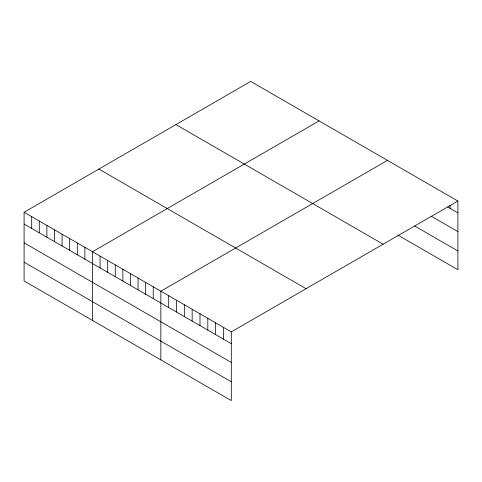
<?xml version="1.0" encoding="UTF-8"?>
<svg xmlns="http://www.w3.org/2000/svg" width="482" height="482" viewBox="0 0 482 482"><rect width="100%" height="100%" fill="white"/><g stroke="black" fill="none" stroke-linecap="round" stroke-linejoin="round"><path stroke-width="0.72" d="M24.1 212.255L231.3 331.875L231.3 400.578L24.1 280.952L24.1 212.255L250.7 81.422L457.9 201.048L457.9 269.745L397.686 234.987M319.078 120.898L92.478 251.731L92.478 320.428M387.456 160.373L160.849 291.206L160.849 359.903M231.3 331.875L457.9 201.048M447.664 206.941L457.9 212.851M431.408 216.334L457.9 231.625M414.55 225.944L457.9 250.971M175.924 124.597L383.124 244.223M98.876 169.08L306.076 288.706M24.1 224.058L231.3 343.678M24.1 242.832L231.3 362.458M24.1 262.178L231.3 381.798M450.074 205.38L450.074 208.332M223.467 327.356L223.467 339.159M215.641 322.838L215.641 334.641M207.814 318.319L207.814 330.122M199.988 313.8L199.988 325.603M192.161 309.281L192.161 321.084M184.335 304.763L184.335 316.566M176.502 300.244L176.502 312.047M168.676 295.725L168.676 307.528M153.252 286.82L153.252 298.623M145.654 282.434L145.654 294.237M138.057 278.048L138.057 289.851M130.459 273.662L130.459 285.465M122.862 269.275L122.862 281.078M115.264 264.889L115.264 276.692M107.667 260.503L107.667 272.306M100.075 256.117L100.075 267.92M84.88 247.344L84.88 259.147M77.283 242.958L77.283 254.761M69.685 238.572L69.685 250.375M62.088 234.186L62.088 245.989M54.49 229.8L54.49 241.603M46.893 225.413L46.893 237.216M39.295 221.027L39.295 232.83M31.698 216.641L31.698 228.444"/></g></svg>
